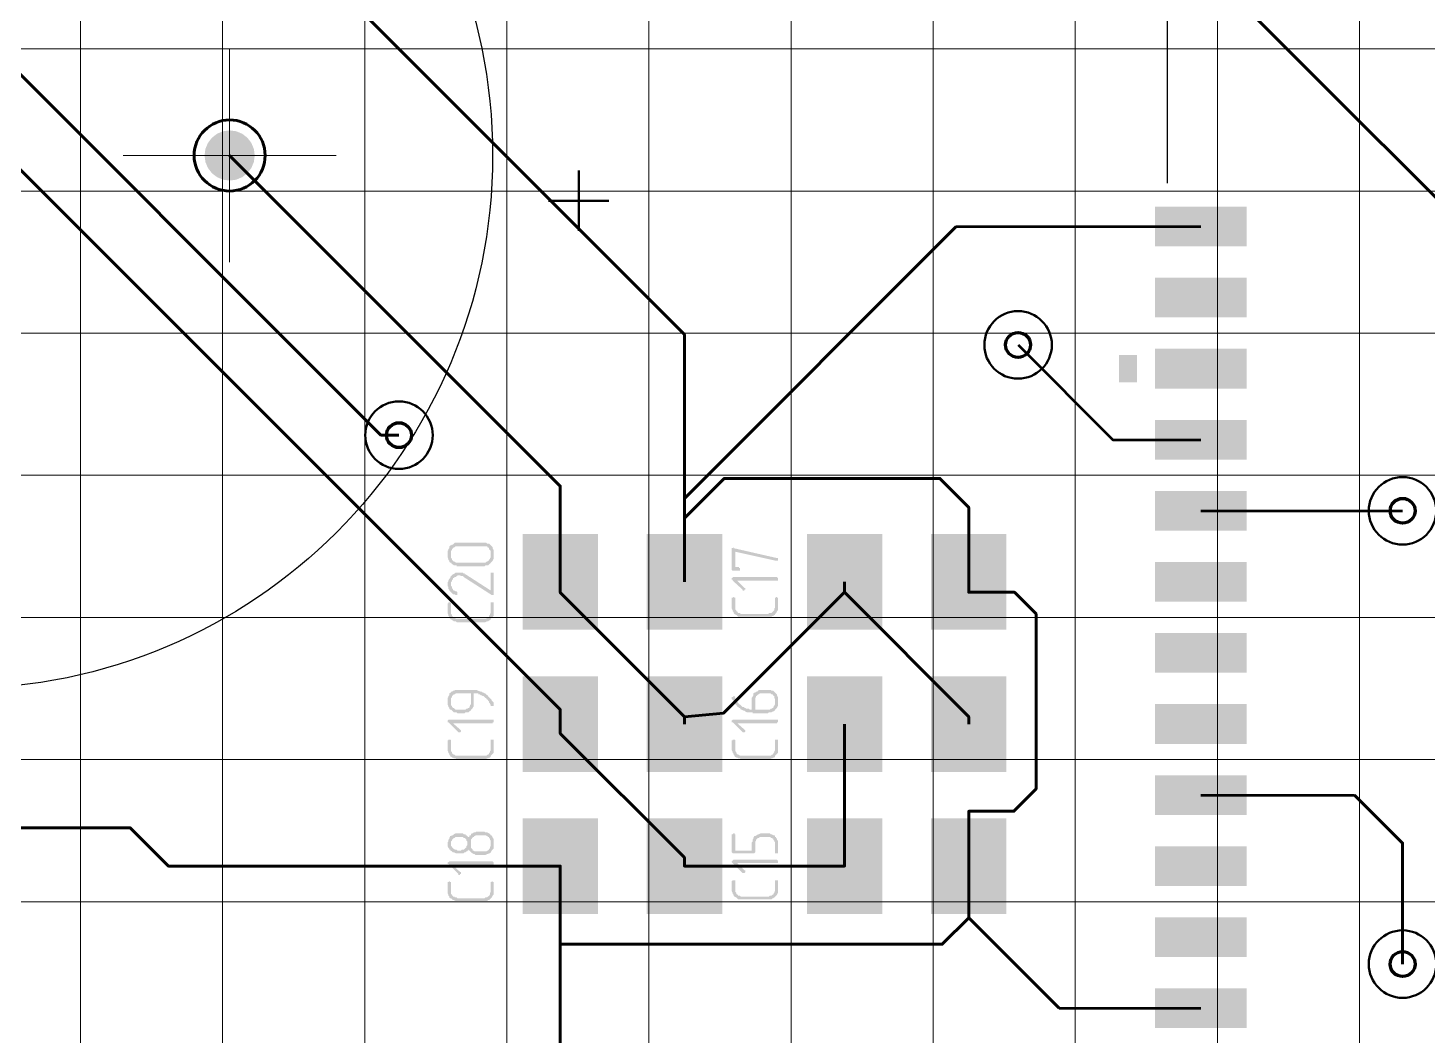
# Model space of a CAD drawing. Extents: x 260 to 1101, y 70 to 664.
# Drawn here: x 436.62 to 476.03, y 450.2 to 478.57 of the extents above; entities that cross this region are included whole.
import ezdxf

# ---------------------------------------------------------------- set-up
doc = ezdxf.new("R2010")
doc.units = 0
doc.header["$MEASUREMENT"] = 0
doc.layers.add('PDF _Геометрия', color=7, linetype='CONTINUOUS')
doc.layers.add('PDF _Сплошная заливка', color=7, linetype='CONTINUOUS')

msp = doc.modelspace()

# ---------------------------------------------------------------- hatches: boundary and pattern name
at = {"layer": 'PDF _Сплошная заливка', "true_color": 0xffffff, "transparency": 33554559}
for points in [[(441.589, 474.979), (441.613, 475.162), (441.684, 475.332), (441.796, 475.478), (441.942, 475.591), (442.113, 475.661), (442.295, 475.685), (442.295, 474.979)], [(442.295, 475.685), (442.478, 475.661), (442.648, 475.591), (442.795, 475.478), (442.907, 475.332), (442.977, 475.162), (443.002, 474.979), (442.295, 474.979)], [(443.002, 474.979), (442.977, 474.796), (442.907, 474.626), (442.795, 474.48), (442.648, 474.368), (442.478, 474.297), (442.295, 474.273), (442.295, 474.979)]]:
    msp.add_hatch(color=7, dxfattribs=at).paths.add_polyline_path(points)
at = {"layer": 'PDF _Сплошная заливка', "transparency": 33554559}
for points in [[(442.295, 474.979), (442.295, 474.273), (442.113, 474.297), (441.942, 474.368), (441.796, 474.48), (441.684, 474.626), (441.613, 474.796), (441.589, 474.979)], [(456.43, 463.903), (456.43, 463.928), (456.456, 463.928), (456.456, 463.928), (456.456, 463.928), (456.456, 463.928), (456.481, 463.954), (456.481, 463.928), (457.701, 463.649), (457.701, 463.649), (457.701, 463.649), (457.726, 463.649), (457.726, 463.649), (457.726, 463.623), (457.726, 463.623), (457.726, 463.598), (457.726, 463.598), (457.726, 463.573), (457.726, 463.573), (457.726, 463.573), (457.701, 463.573), (457.701, 463.573), (457.675, 463.573), (456.532, 463.827), (456.532, 463.395), (456.634, 463.395), (456.634, 463.395), (456.634, 463.395), (456.634, 463.37), (456.659, 463.37), (456.659, 463.37), (456.659, 463.37), (456.659, 463.344), (456.659, 463.344), (456.659, 463.344), (456.659, 463.319), (456.659, 463.319), (456.659, 463.293), (456.659, 463.293), (456.659, 463.293), (456.634, 463.293), (456.634, 463.293), (456.481, 463.293), (456.481, 463.293), (456.481, 463.293), (456.456, 463.293), (456.456, 463.293), (456.456, 463.293), (456.43, 463.319), (456.43, 463.319), (456.43, 463.344)], [(448.428, 462.938), (448.428, 462.938), (448.428, 462.963), (448.453, 462.989), (448.453, 463.014), (448.479, 463.065), (448.504, 463.09), (448.504, 463.115), (448.53, 463.141), (448.53, 463.141), (448.53, 463.141), (448.53, 463.141), (448.555, 463.166), (448.555, 463.166), (448.58, 463.192), (448.631, 463.217), (448.657, 463.242), (448.682, 463.242), (448.707, 463.242), (448.733, 463.242), (448.758, 463.242), (448.758, 463.242), (448.758, 463.242), (448.758, 463.242), (448.784, 463.242), (448.784, 463.242), (448.809, 463.242), (448.834, 463.242), (448.834, 463.242), (448.86, 463.242), (448.86, 463.242), (448.86, 463.217), (448.885, 463.217), (448.911, 463.217), (448.911, 463.192), (448.936, 463.192), (449.647, 462.734), (449.647, 463.192), (449.647, 463.217), (449.647, 463.217), (449.647, 463.217), (449.647, 463.242), (449.673, 463.242), (449.673, 463.242), (449.698, 463.242), (449.698, 463.242), (449.698, 463.242), (449.698, 463.242), (449.724, 463.242), (449.724, 463.217), (449.724, 463.217), (449.724, 463.217), (449.724, 463.192), (449.724, 462.633), (449.724, 462.633), (449.724, 462.608), (449.724, 462.608), (449.724, 462.608), (449.724, 462.608), (449.698, 462.608), (449.698, 462.608), (449.673, 462.608), (449.673, 462.608), (449.673, 462.608), (449.673, 462.608), (448.885, 463.115), (448.86, 463.141), (448.809, 463.141), (448.809, 463.141), (448.809, 463.141), (448.809, 463.141), (448.809, 463.141), (448.784, 463.166), (448.758, 463.166), (448.758, 463.166), (448.758, 463.166), (448.733, 463.166), (448.707, 463.166), (448.707, 463.141), (448.682, 463.141), (448.657, 463.115), (448.631, 463.115), (448.606, 463.09), (448.58, 463.09), (448.58, 463.065), (448.58, 463.065), (448.58, 463.065), (448.58, 463.039), (448.555, 463.039), (448.555, 463.014), (448.555, 462.989), (448.555, 462.989), (448.53, 462.989), (448.53, 462.963), (448.53, 462.963), (448.53, 462.938), (448.53, 462.912), (448.53, 462.887), (448.53, 462.887), (448.53, 462.861), (448.53, 462.861), (448.555, 462.836), (448.555, 462.811), (448.555, 462.785), (448.555, 462.785), (448.58, 462.785), (448.58, 462.76), (448.58, 462.76), (448.606, 462.734), (448.631, 462.734), (448.657, 462.709), (448.682, 462.709), (448.682, 462.709), (448.682, 462.709), (448.707, 462.684), (448.707, 462.684), (448.707, 462.684), (448.707, 462.684), (448.707, 462.658), (448.707, 462.658), (448.707, 462.658), (448.707, 462.658), (448.707, 462.633), (448.707, 462.633), (448.707, 462.633), (448.707, 462.608), (448.682, 462.608), (448.682, 462.608), (448.657, 462.608), (448.657, 462.608), (448.657, 462.608), (448.657, 462.608), (448.631, 462.633), (448.606, 462.633), (448.58, 462.633), (448.555, 462.658), (448.53, 462.684), (448.504, 462.709), (448.479, 462.734), (448.479, 462.734), (448.479, 462.76), (448.479, 462.76), (448.453, 462.785), (448.453, 462.811), (448.453, 462.836), (448.428, 462.861), (448.428, 462.912), (448.428, 462.912)], [(456.43, 463.065), (456.43, 463.09), (456.456, 463.09), (456.456, 463.09), (456.456, 463.09), (456.456, 463.115), (456.481, 463.115), (457.701, 463.115), (457.701, 463.115), (457.701, 463.115), (457.726, 463.09), (457.726, 463.09), (457.726, 463.09), (457.726, 463.09), (457.726, 463.065), (457.726, 463.065), (457.726, 463.065), (457.726, 463.039), (457.726, 463.039), (457.726, 463.014), (457.726, 463.014), (457.726, 463.014), (457.701, 463.014), (457.701, 463.014), (456.583, 463.014), (456.786, 462.811), (456.786, 462.811), (456.812, 462.811), (456.812, 462.785), (456.812, 462.785), (456.812, 462.785), (456.812, 462.76), (456.812, 462.76), (456.786, 462.76), (456.786, 462.734), (456.786, 462.734), (456.786, 462.734), (456.761, 462.734), (456.761, 462.734), (456.761, 462.734), (456.735, 462.734), (456.735, 462.76), (456.456, 463.014), (456.456, 463.039), (456.43, 463.039), (456.43, 463.039), (456.43, 463.065)], [(448.428, 462.379), (448.428, 462.379), (448.453, 462.379), (448.453, 462.404), (448.453, 462.404), (448.479, 462.404), (448.479, 462.404), (448.479, 462.404), (448.479, 462.404), (448.504, 462.404), (448.504, 462.404), (448.504, 462.404), (448.53, 462.379), (448.53, 462.379), (448.53, 462.353), (448.53, 462.125), (448.53, 462.1), (448.53, 462.074), (448.53, 462.074), (448.555, 462.049), (448.555, 462.023), (448.58, 461.998), (448.58, 461.998), (448.58, 461.998), (448.606, 461.972), (448.631, 461.972), (448.631, 461.972), (448.657, 461.947), (448.682, 461.947), (448.707, 461.947), (449.444, 461.947), (449.47, 461.947), (449.47, 461.947), (449.495, 461.947), (449.495, 461.947), (449.52, 461.947), (449.546, 461.972), (449.571, 461.972), (449.597, 461.998), (449.597, 461.998), (449.597, 461.998), (449.597, 462.023), (449.622, 462.049), (449.622, 462.049), (449.622, 462.074), (449.647, 462.1), (449.647, 462.125), (449.647, 462.353), (449.647, 462.379), (449.647, 462.379), (449.647, 462.379), (449.647, 462.404), (449.673, 462.404), (449.673, 462.404), (449.698, 462.404), (449.698, 462.404), (449.698, 462.404), (449.698, 462.404), (449.724, 462.404), (449.724, 462.404), (449.724, 462.379), (449.724, 462.379), (449.724, 462.353), (449.724, 462.125), (449.724, 462.1), (449.724, 462.1), (449.724, 462.074), (449.724, 462.023), (449.698, 461.998), (449.673, 461.972), (449.647, 461.947), (449.647, 461.947), (449.647, 461.922), (449.647, 461.922), (449.622, 461.896), (449.597, 461.896), (449.571, 461.871), (449.546, 461.871), (449.495, 461.845), (449.47, 461.845), (449.47, 461.845), (448.707, 461.845), (448.707, 461.845), (448.707, 461.845), (448.707, 461.845), (448.682, 461.845), (448.682, 461.845), (448.657, 461.871), (448.606, 461.871), (448.58, 461.896), (448.555, 461.896), (448.53, 461.922), (448.504, 461.922), (448.504, 461.947), (448.504, 461.947), (448.479, 461.972), (448.479, 461.998), (448.453, 462.023), (448.453, 462.049), (448.428, 462.1), (448.428, 462.1), (448.428, 462.353)], [(456.43, 462.506), (456.43, 462.531), (456.456, 462.531), (456.456, 462.531), (456.456, 462.531), (456.481, 462.557), (456.481, 462.557), (456.481, 462.557), (456.481, 462.557), (456.507, 462.531), (456.507, 462.531), (456.507, 462.531), (456.532, 462.531), (456.532, 462.506), (456.532, 462.506), (456.532, 462.252), (456.532, 462.252), (456.532, 462.227), (456.532, 462.201), (456.557, 462.176), (456.557, 462.15), (456.583, 462.15), (456.583, 462.125), (456.583, 462.125), (456.608, 462.125), (456.608, 462.1), (456.634, 462.1), (456.659, 462.1), (456.684, 462.074), (456.71, 462.074), (457.447, 462.074), (457.472, 462.074), (457.472, 462.074), (457.472, 462.1), (457.497, 462.1), (457.523, 462.1), (457.548, 462.1), (457.574, 462.125), (457.599, 462.15), (457.599, 462.15), (457.599, 462.15), (457.599, 462.15), (457.624, 462.176), (457.624, 462.201), (457.624, 462.227), (457.65, 462.252), (457.65, 462.277), (457.65, 462.506), (457.65, 462.506), (457.65, 462.531), (457.65, 462.531), (457.65, 462.531), (457.675, 462.531), (457.675, 462.557), (457.701, 462.557), (457.701, 462.557), (457.701, 462.557), (457.701, 462.531), (457.726, 462.531), (457.726, 462.531), (457.726, 462.531), (457.726, 462.506), (457.726, 462.506), (457.726, 462.252), (457.726, 462.252), (457.726, 462.227), (457.726, 462.201), (457.726, 462.176), (457.701, 462.15), (457.675, 462.1), (457.65, 462.074), (457.65, 462.074), (457.65, 462.074), (457.65, 462.049), (457.624, 462.049), (457.599, 462.023), (457.574, 462.023), (457.548, 461.998), (457.497, 461.998), (457.472, 461.998), (457.447, 461.998), (456.71, 461.998), (456.71, 461.998), (456.71, 461.998), (456.71, 461.998), (456.684, 461.998), (456.684, 461.998), (456.659, 461.998), (456.608, 461.998), (456.583, 462.023), (456.557, 462.049), (456.507, 462.074), (456.507, 462.074), (456.507, 462.074), (456.507, 462.074), (456.481, 462.1), (456.481, 462.125), (456.456, 462.15), (456.456, 462.176), (456.43, 462.227), (456.43, 462.252)], [(448.428, 459.077), (448.428, 459.077), (448.453, 459.102), (448.453, 459.102), (448.453, 459.102), (448.479, 459.102), (448.479, 459.102), (449.698, 459.102), (449.698, 459.102), (449.698, 459.102), (449.724, 459.102), (449.724, 459.102), (449.724, 459.102), (449.724, 459.077), (449.724, 459.077), (449.724, 459.051), (449.724, 459.051), (449.724, 459.051), (449.724, 459.051), (449.724, 459.026), (449.724, 459.026), (449.724, 459.026), (449.698, 459.026), (449.698, 459.001), (448.58, 459.001), (448.784, 458.823), (448.784, 458.823), (448.809, 458.798), (448.809, 458.798), (448.809, 458.772), (448.809, 458.772), (448.809, 458.772), (448.809, 458.772), (448.784, 458.747), (448.784, 458.747), (448.784, 458.747), (448.784, 458.747), (448.758, 458.747), (448.758, 458.747), (448.758, 458.747), (448.733, 458.747), (448.733, 458.747), (448.453, 459.026), (448.453, 459.026), (448.428, 459.026), (448.428, 459.051), (448.428, 459.051), (448.428, 459.051)], [(456.43, 459.077), (456.43, 459.077), (456.456, 459.102), (456.456, 459.102), (456.456, 459.102), (456.456, 459.102), (456.481, 459.102), (457.701, 459.102), (457.701, 459.102), (457.701, 459.102), (457.726, 459.102), (457.726, 459.102), (457.726, 459.102), (457.726, 459.077), (457.726, 459.077), (457.726, 459.051), (457.726, 459.051), (457.726, 459.051), (457.726, 459.051), (457.726, 459.026), (457.726, 459.026), (457.726, 459.026), (457.701, 459.026), (457.701, 459.001), (456.583, 459.001), (456.786, 458.823), (456.786, 458.823), (456.812, 458.798), (456.812, 458.798), (456.812, 458.772), (456.812, 458.772), (456.812, 458.772), (456.812, 458.772), (456.786, 458.747), (456.786, 458.747), (456.786, 458.747), (456.786, 458.747), (456.761, 458.747), (456.761, 458.747), (456.761, 458.747), (456.735, 458.747), (456.735, 458.747), (456.456, 459.026), (456.456, 459.026), (456.43, 459.026), (456.43, 459.051), (456.43, 459.051), (456.43, 459.051)], [(448.428, 458.518), (448.428, 458.518), (448.453, 458.518), (448.453, 458.543), (448.453, 458.543), (448.479, 458.543), (448.479, 458.543), (448.479, 458.543), (448.479, 458.543), (448.504, 458.543), (448.504, 458.543), (448.504, 458.543), (448.53, 458.518), (448.53, 458.518), (448.53, 458.493), (448.53, 458.264), (448.53, 458.239), (448.53, 458.213), (448.53, 458.213), (448.555, 458.188), (448.555, 458.162), (448.58, 458.137), (448.58, 458.137), (448.58, 458.137), (448.606, 458.112), (448.631, 458.112), (448.631, 458.112), (448.657, 458.086), (448.682, 458.086), (448.707, 458.086), (449.444, 458.086), (449.47, 458.086), (449.47, 458.086), (449.495, 458.086), (449.495, 458.086), (449.52, 458.086), (449.546, 458.112), (449.571, 458.112), (449.597, 458.137), (449.597, 458.137), (449.597, 458.137), (449.597, 458.162), (449.622, 458.188), (449.622, 458.188), (449.622, 458.213), (449.647, 458.239), (449.647, 458.264), (449.647, 458.493), (449.647, 458.518), (449.647, 458.518), (449.647, 458.518), (449.647, 458.543), (449.673, 458.543), (449.673, 458.543), (449.698, 458.543), (449.698, 458.543), (449.698, 458.543), (449.698, 458.543), (449.724, 458.543), (449.724, 458.543), (449.724, 458.518), (449.724, 458.518), (449.724, 458.493), (449.724, 458.264), (449.724, 458.264), (449.724, 458.239), (449.724, 458.213), (449.724, 458.162), (449.698, 458.137), (449.673, 458.112), (449.647, 458.086), (449.647, 458.086), (449.647, 458.061), (449.647, 458.061), (449.622, 458.035), (449.597, 458.035), (449.571, 458.01), (449.546, 458.01), (449.495, 457.985), (449.47, 457.985), (449.47, 457.985), (448.707, 457.985), (448.707, 457.985), (448.707, 457.985), (448.707, 457.985), (448.682, 457.985), (448.682, 457.985), (448.657, 458.01), (448.606, 458.01), (448.58, 458.035), (448.555, 458.035), (448.53, 458.061), (448.504, 458.061), (448.504, 458.086), (448.504, 458.086), (448.479, 458.112), (448.479, 458.137), (448.453, 458.162), (448.453, 458.188), (448.428, 458.239), (448.428, 458.239), (448.428, 458.493)], [(456.43, 458.518), (456.43, 458.518), (456.456, 458.518), (456.456, 458.543), (456.456, 458.543), (456.481, 458.543), (456.481, 458.543), (456.481, 458.543), (456.481, 458.543), (456.507, 458.543), (456.507, 458.543), (456.507, 458.543), (456.532, 458.518), (456.532, 458.518), (456.532, 458.493), (456.532, 458.264), (456.532, 458.239), (456.532, 458.213), (456.532, 458.213), (456.557, 458.188), (456.557, 458.162), (456.583, 458.137), (456.583, 458.137), (456.583, 458.137), (456.608, 458.112), (456.608, 458.112), (456.634, 458.112), (456.659, 458.086), (456.684, 458.086), (456.71, 458.086), (457.447, 458.086), (457.472, 458.086), (457.472, 458.086), (457.472, 458.086), (457.497, 458.086), (457.523, 458.086), (457.548, 458.112), (457.574, 458.112), (457.599, 458.137), (457.599, 458.137), (457.599, 458.137), (457.599, 458.162), (457.624, 458.188), (457.624, 458.188), (457.624, 458.213), (457.65, 458.239), (457.65, 458.264), (457.65, 458.493), (457.65, 458.518), (457.65, 458.518), (457.65, 458.518), (457.65, 458.543), (457.675, 458.543), (457.675, 458.543), (457.701, 458.543), (457.701, 458.543), (457.701, 458.543), (457.701, 458.543), (457.726, 458.543), (457.726, 458.543), (457.726, 458.518), (457.726, 458.518), (457.726, 458.493), (457.726, 458.264), (457.726, 458.264), (457.726, 458.239), (457.726, 458.213), (457.726, 458.162), (457.701, 458.137), (457.675, 458.112), (457.65, 458.086), (457.65, 458.086), (457.65, 458.061), (457.65, 458.061), (457.624, 458.035), (457.599, 458.035), (457.574, 458.01), (457.548, 458.01), (457.497, 457.985), (457.472, 457.985), (457.447, 457.985), (456.71, 457.985), (456.71, 457.985), (456.71, 457.985), (456.71, 457.985), (456.684, 457.985), (456.684, 457.985), (456.659, 458.01), (456.608, 458.01), (456.583, 458.035), (456.557, 458.035), (456.507, 458.061), (456.507, 458.061), (456.507, 458.086), (456.507, 458.086), (456.481, 458.112), (456.481, 458.137), (456.456, 458.162), (456.456, 458.188), (456.43, 458.239), (456.43, 458.239), (456.43, 458.493)], [(456.43, 455.851), (456.43, 455.877), (456.456, 455.877), (456.456, 455.877), (456.456, 455.877), (456.481, 455.902), (456.481, 455.902), (456.481, 455.902), (456.481, 455.902), (456.507, 455.902), (456.507, 455.877), (456.507, 455.877), (456.532, 455.877), (456.532, 455.851), (456.532, 455.851), (456.532, 455.419), (456.989, 455.419), (456.989, 455.622), (456.989, 455.648), (456.989, 455.648), (457.015, 455.673), (457.015, 455.724), (457.04, 455.75), (457.04, 455.775), (457.065, 455.826), (457.091, 455.826), (457.091, 455.826), (457.116, 455.851), (457.142, 455.851), (457.167, 455.877), (457.193, 455.877), (457.243, 455.902), (457.269, 455.902), (457.447, 455.902), (457.472, 455.902), (457.472, 455.902), (457.472, 455.902), (457.472, 455.902), (457.497, 455.902), (457.523, 455.877), (457.548, 455.877), (457.599, 455.851), (457.624, 455.851), (457.65, 455.826), (457.65, 455.8), (457.675, 455.8), (457.675, 455.775), (457.701, 455.75), (457.701, 455.724), (457.726, 455.699), (457.726, 455.648), (457.726, 455.622), (457.726, 455.369), (457.726, 455.369), (457.726, 455.369), (457.726, 455.343), (457.726, 455.343), (457.726, 455.343), (457.701, 455.343), (457.701, 455.343), (457.675, 455.343), (457.675, 455.343), (457.675, 455.343), (457.65, 455.343), (457.65, 455.343), (457.65, 455.369), (457.65, 455.369), (457.65, 455.394), (457.65, 455.622), (457.65, 455.648), (457.624, 455.673), (457.624, 455.673), (457.624, 455.699), (457.599, 455.724), (457.599, 455.75), (457.599, 455.75), (457.574, 455.75), (457.574, 455.775), (457.548, 455.775), (457.523, 455.775), (457.523, 455.8), (457.497, 455.8), (457.447, 455.8), (457.269, 455.8), (457.269, 455.8), (457.269, 455.8), (457.243, 455.8), (457.218, 455.8), (457.218, 455.8), (457.193, 455.775), (457.167, 455.775), (457.142, 455.75), (457.142, 455.75), (457.142, 455.75), (457.116, 455.724), (457.116, 455.699), (457.116, 455.699), (457.091, 455.673), (457.091, 455.648), (457.091, 455.622), (457.091, 455.369), (457.091, 455.369), (457.091, 455.369), (457.065, 455.343), (457.065, 455.343), (457.065, 455.343), (457.04, 455.343), (456.481, 455.343), (456.481, 455.343), (456.481, 455.343), (456.456, 455.343), (456.456, 455.343), (456.456, 455.343), (456.43, 455.369), (456.43, 455.369), (456.43, 455.394)], [(456.43, 455.114), (456.43, 455.114), (456.456, 455.14), (456.456, 455.14), (456.456, 455.14), (456.456, 455.14), (456.481, 455.165), (457.701, 455.165), (457.701, 455.165), (457.701, 455.14), (457.726, 455.14), (457.726, 455.14), (457.726, 455.14), (457.726, 455.14), (457.726, 455.114), (457.726, 455.114), (457.726, 455.114), (457.726, 455.089), (457.726, 455.089), (457.726, 455.064), (457.726, 455.064), (457.726, 455.064), (457.701, 455.064), (457.701, 455.064), (456.583, 455.064), (456.786, 454.861), (456.786, 454.861), (456.812, 454.861), (456.812, 454.835), (456.812, 454.835), (456.812, 454.835), (456.812, 454.81), (456.812, 454.81), (456.786, 454.784), (456.786, 454.784), (456.786, 454.784), (456.786, 454.784), (456.761, 454.784), (456.761, 454.784), (456.761, 454.784), (456.735, 454.784), (456.735, 454.784), (456.456, 455.064), (456.456, 455.064), (456.43, 455.089), (456.43, 455.089), (456.43, 455.114)], [(448.428, 455.064), (448.428, 455.089), (448.453, 455.089), (448.453, 455.089), (448.453, 455.089), (448.479, 455.114), (448.479, 455.114), (449.698, 455.114), (449.698, 455.114), (449.698, 455.114), (449.724, 455.089), (449.724, 455.089), (449.724, 455.089), (449.724, 455.089), (449.724, 455.064), (449.724, 455.064), (449.724, 455.064), (449.724, 455.064), (449.724, 455.038), (449.724, 455.038), (449.724, 455.013), (449.724, 455.013), (449.698, 455.013), (449.698, 455.013), (448.58, 455.013), (448.784, 454.81), (448.784, 454.81), (448.809, 454.81), (448.809, 454.784), (448.809, 454.784), (448.809, 454.784), (448.809, 454.759), (448.809, 454.759), (448.784, 454.759), (448.784, 454.759), (448.784, 454.733), (448.784, 454.733), (448.758, 454.733), (448.758, 454.733), (448.758, 454.733), (448.733, 454.733), (448.733, 454.759), (448.453, 455.038), (448.453, 455.038), (448.428, 455.038), (448.428, 455.038), (448.428, 455.064)], [(448.428, 454.505), (448.428, 454.53), (448.453, 454.53), (448.453, 454.53), (448.453, 454.53), (448.479, 454.556), (448.479, 454.556), (448.479, 454.556), (448.479, 454.556), (448.504, 454.53), (448.504, 454.53), (448.504, 454.53), (448.53, 454.53), (448.53, 454.505), (448.53, 454.505), (448.53, 454.251), (448.53, 454.251), (448.53, 454.225), (448.53, 454.2), (448.555, 454.175), (448.555, 454.149), (448.58, 454.149), (448.58, 454.124), (448.58, 454.124), (448.606, 454.124), (448.631, 454.124), (448.631, 454.099), (448.657, 454.099), (448.682, 454.099), (448.707, 454.073), (449.444, 454.073), (449.47, 454.073), (449.47, 454.073), (449.495, 454.099), (449.495, 454.099), (449.52, 454.099), (449.546, 454.099), (449.571, 454.124), (449.597, 454.149), (449.597, 454.149), (449.597, 454.149), (449.597, 454.149), (449.622, 454.175), (449.622, 454.2), (449.622, 454.225), (449.647, 454.251), (449.647, 454.276), (449.647, 454.505), (449.647, 454.505), (449.647, 454.53), (449.647, 454.53), (449.647, 454.53), (449.673, 454.53), (449.673, 454.556), (449.698, 454.556), (449.698, 454.556), (449.698, 454.556), (449.698, 454.53), (449.724, 454.53), (449.724, 454.53), (449.724, 454.53), (449.724, 454.505), (449.724, 454.505), (449.724, 454.251), (449.724, 454.251), (449.724, 454.225), (449.724, 454.2), (449.724, 454.175), (449.698, 454.149), (449.673, 454.099), (449.647, 454.073), (449.647, 454.073), (449.647, 454.073), (449.647, 454.073), (449.622, 454.048), (449.597, 454.022), (449.571, 454.022), (449.546, 453.997), (449.495, 453.997), (449.47, 453.997), (449.47, 453.997), (448.707, 453.997), (448.707, 453.997), (448.707, 453.997), (448.707, 453.997), (448.682, 453.997), (448.682, 453.997), (448.657, 453.997), (448.606, 454.022), (448.58, 454.022), (448.555, 454.048), (448.53, 454.073), (448.504, 454.073), (448.504, 454.073), (448.504, 454.073), (448.479, 454.099), (448.479, 454.124), (448.453, 454.149), (448.453, 454.175), (448.428, 454.225), (448.428, 454.251)], [(456.43, 454.556), (456.43, 454.556), (456.456, 454.581), (456.456, 454.581), (456.456, 454.581), (456.481, 454.581), (456.481, 454.581), (456.481, 454.581), (456.481, 454.581), (456.507, 454.581), (456.507, 454.581), (456.507, 454.581), (456.532, 454.581), (456.532, 454.556), (456.532, 454.556), (456.532, 454.302), (456.532, 454.276), (456.532, 454.276), (456.532, 454.251), (456.557, 454.225), (456.557, 454.2), (456.583, 454.175), (456.583, 454.175), (456.583, 454.175), (456.608, 454.175), (456.608, 454.149), (456.634, 454.149), (456.659, 454.149), (456.684, 454.124), (456.71, 454.124), (457.447, 454.124), (457.472, 454.124), (457.472, 454.124), (457.472, 454.124), (457.497, 454.149), (457.523, 454.149), (457.548, 454.149), (457.574, 454.175), (457.599, 454.175), (457.599, 454.175), (457.599, 454.2), (457.599, 454.2), (457.624, 454.225), (457.624, 454.251), (457.624, 454.251), (457.65, 454.276), (457.65, 454.327), (457.65, 454.556), (457.65, 454.556), (457.65, 454.556), (457.65, 454.581), (457.65, 454.581), (457.675, 454.581), (457.675, 454.581), (457.701, 454.581), (457.701, 454.581), (457.701, 454.581), (457.701, 454.581), (457.726, 454.581), (457.726, 454.581), (457.726, 454.581), (457.726, 454.556), (457.726, 454.556), (457.726, 454.302), (457.726, 454.302), (457.726, 454.276), (457.726, 454.251), (457.726, 454.225), (457.701, 454.175), (457.675, 454.149), (457.65, 454.124), (457.65, 454.124), (457.65, 454.124), (457.65, 454.099), (457.624, 454.099), (457.599, 454.073), (457.574, 454.073), (457.548, 454.048), (457.497, 454.048), (457.472, 454.048), (457.447, 454.048), (456.71, 454.048), (456.71, 454.048), (456.71, 454.048), (456.71, 454.048), (456.684, 454.048), (456.684, 454.048), (456.659, 454.048), (456.608, 454.048), (456.583, 454.073), (456.557, 454.099), (456.507, 454.124), (456.507, 454.124), (456.507, 454.124), (456.507, 454.124), (456.481, 454.149), (456.481, 454.175), (456.456, 454.2), (456.456, 454.225), (456.43, 454.276), (456.43, 454.302)]]:
    msp.add_hatch(color=256, dxfattribs=at).paths.add_polyline_path(points)
h = msp.add_hatch(color=256, dxfattribs=at)
h.paths.add_polyline_path([(448.53, 463.801), (448.53, 463.7), (448.53, 463.674), (448.53, 463.674), (448.53, 463.649), (448.555, 463.623), (448.555, 463.598), (448.58, 463.573), (448.58, 463.573), (448.58, 463.573), (448.606, 463.547), (448.631, 463.547), (448.631, 463.547), (448.657, 463.522), (448.682, 463.522), (448.707, 463.522), (449.444, 463.522), (449.47, 463.522), (449.47, 463.522), (449.495, 463.522), (449.495, 463.522), (449.52, 463.547), (449.546, 463.547), (449.571, 463.573), (449.597, 463.573), (449.597, 463.573), (449.597, 463.598), (449.597, 463.598), (449.622, 463.623), (449.622, 463.623), (449.622, 463.649), (449.647, 463.674), (449.647, 463.7), (449.647, 463.827), (449.647, 463.827), (449.647, 463.852), (449.622, 463.878), (449.622, 463.878), (449.597, 463.903), (449.597, 463.928), (449.597, 463.928), (449.571, 463.954), (449.571, 463.954), (449.546, 463.954), (449.546, 463.979), (449.52, 463.979), (449.495, 463.979), (449.444, 463.979), (448.707, 463.979), (448.707, 463.979), (448.707, 463.979), (448.682, 463.979), (448.682, 463.979), (448.657, 463.979), (448.631, 463.954), (448.606, 463.954), (448.58, 463.928), (448.58, 463.928), (448.58, 463.928), (448.555, 463.903), (448.555, 463.903), (448.555, 463.878), (448.53, 463.852), (448.53, 463.827)], flags=0)
h.paths.add_polyline_path([(448.428, 463.827), (448.428, 463.852), (448.453, 463.878), (448.453, 463.903), (448.479, 463.928), (448.479, 463.979), (448.504, 464.004), (448.504, 464.004), (448.53, 464.004), (448.53, 464.004), (448.555, 464.03), (448.58, 464.03), (448.606, 464.055), (448.631, 464.081), (448.682, 464.081), (448.682, 464.081), (448.707, 464.081), (449.47, 464.081), (449.47, 464.081), (449.47, 464.081), (449.47, 464.081), (449.47, 464.081), (449.495, 464.081), (449.52, 464.081), (449.546, 464.055), (449.597, 464.055), (449.622, 464.03), (449.647, 464.004), (449.647, 464.004), (449.673, 463.979), (449.673, 463.979), (449.698, 463.954), (449.698, 463.928), (449.724, 463.878), (449.724, 463.852), (449.724, 463.801), (449.724, 463.7), (449.724, 463.7), (449.724, 463.674), (449.724, 463.649), (449.724, 463.623), (449.698, 463.573), (449.673, 463.547), (449.647, 463.522), (449.647, 463.522), (449.647, 463.522), (449.647, 463.497), (449.622, 463.497), (449.597, 463.471), (449.571, 463.446), (449.546, 463.446), (449.495, 463.446), (449.47, 463.42), (449.47, 463.42), (448.707, 463.42), (448.707, 463.42), (448.707, 463.42), (448.707, 463.42), (448.682, 463.42), (448.682, 463.446), (448.657, 463.446), (448.606, 463.446), (448.58, 463.471), (448.555, 463.471), (448.53, 463.522), (448.504, 463.522), (448.504, 463.522), (448.504, 463.522), (448.479, 463.547), (448.479, 463.573), (448.453, 463.598), (448.453, 463.623), (448.428, 463.674), (448.428, 463.674), (448.428, 463.801)], flags=0)
h = msp.add_hatch(color=256, dxfattribs=at)
h.paths.add_polyline_path([(448.53, 459.661), (448.53, 459.56), (448.53, 459.534), (448.53, 459.534), (448.53, 459.509), (448.555, 459.483), (448.555, 459.458), (448.58, 459.432), (448.58, 459.432), (448.58, 459.432), (448.606, 459.432), (448.631, 459.407), (448.631, 459.407), (448.657, 459.382), (448.682, 459.382), (448.707, 459.382), (448.885, 459.382), (448.911, 459.382), (448.911, 459.382), (448.936, 459.382), (448.936, 459.382), (448.961, 459.407), (448.987, 459.407), (449.012, 459.432), (449.038, 459.432), (449.038, 459.432), (449.038, 459.458), (449.038, 459.458), (449.063, 459.483), (449.063, 459.509), (449.063, 459.509), (449.088, 459.534), (449.088, 459.56), (449.088, 459.839), (448.707, 459.839), (448.707, 459.839), (448.707, 459.839), (448.682, 459.839), (448.657, 459.839), (448.657, 459.839), (448.631, 459.813), (448.606, 459.813), (448.58, 459.788), (448.58, 459.788), (448.58, 459.788), (448.555, 459.763), (448.555, 459.763), (448.555, 459.737), (448.53, 459.712), (448.53, 459.687)], flags=0)
h.paths.add_polyline_path([(448.428, 459.687), (448.428, 459.712), (448.453, 459.737), (448.453, 459.763), (448.479, 459.788), (448.479, 459.839), (448.504, 459.864), (448.53, 459.864), (448.53, 459.864), (448.53, 459.864), (448.53, 459.89), (448.555, 459.89), (448.58, 459.915), (448.606, 459.915), (448.657, 459.941), (448.682, 459.941), (448.707, 459.941), (449.114, 459.941), (449.139, 459.941), (449.139, 459.941), (449.139, 459.941), (449.165, 459.941), (449.165, 459.941), (449.19, 459.941), (449.215, 459.941), (449.241, 459.941), (449.292, 459.915), (449.368, 459.89), (449.393, 459.89), (449.419, 459.864), (449.444, 459.864), (449.47, 459.839), (449.495, 459.839), (449.495, 459.839), (449.495, 459.839), (449.52, 459.813), (449.52, 459.813), (449.546, 459.788), (449.571, 459.788), (449.571, 459.763), (449.597, 459.737), (449.622, 459.712), (449.647, 459.687), (449.673, 459.661), (449.673, 459.636), (449.698, 459.61), (449.724, 459.585), (449.724, 459.534), (449.724, 459.509), (449.724, 459.509), (449.724, 459.509), (449.724, 459.509), (449.724, 459.483), (449.724, 459.483), (449.724, 459.483), (449.698, 459.483), (449.698, 459.483), (449.698, 459.483), (449.673, 459.483), (449.673, 459.483), (449.673, 459.483), (449.673, 459.483), (449.647, 459.483), (449.647, 459.483), (449.647, 459.509), (449.647, 459.509), (449.647, 459.509), (449.647, 459.509), (449.647, 459.534), (449.622, 459.534), (449.622, 459.56), (449.597, 459.585), (449.597, 459.61), (449.571, 459.636), (449.571, 459.661), (449.546, 459.661), (449.546, 459.661), (449.546, 459.661), (449.52, 459.687), (449.52, 459.712), (449.495, 459.712), (449.47, 459.737), (449.444, 459.763), (449.419, 459.763), (449.419, 459.763), (449.419, 459.763), (449.393, 459.788), (449.368, 459.788), (449.342, 459.813), (449.342, 459.813), (449.317, 459.813), (449.292, 459.813), (449.292, 459.839), (449.292, 459.839), (449.266, 459.839), (449.241, 459.839), (449.215, 459.839), (449.19, 459.839), (449.165, 459.839), (449.165, 459.56), (449.165, 459.56), (449.165, 459.534), (449.165, 459.509), (449.165, 459.483), (449.139, 459.432), (449.114, 459.407), (449.088, 459.382), (449.088, 459.356), (449.088, 459.356), (449.063, 459.356), (449.038, 459.331), (449.012, 459.305), (448.987, 459.305), (448.936, 459.305), (448.911, 459.28), (448.707, 459.28), (448.707, 459.28), (448.707, 459.28), (448.707, 459.28), (448.682, 459.305), (448.682, 459.305), (448.657, 459.305), (448.606, 459.305), (448.58, 459.331), (448.555, 459.356), (448.53, 459.382), (448.504, 459.382), (448.504, 459.382), (448.504, 459.382), (448.479, 459.407), (448.479, 459.432), (448.453, 459.458), (448.453, 459.483), (448.428, 459.534), (448.428, 459.56)], flags=0)
h = msp.add_hatch(color=256, dxfattribs=at)
h.paths.add_polyline_path([(457.091, 459.661), (457.091, 459.382), (457.447, 459.382), (457.472, 459.382), (457.472, 459.382), (457.472, 459.382), (457.497, 459.382), (457.523, 459.407), (457.548, 459.407), (457.574, 459.432), (457.599, 459.432), (457.599, 459.432), (457.599, 459.458), (457.599, 459.458), (457.624, 459.483), (457.624, 459.509), (457.624, 459.509), (457.65, 459.534), (457.65, 459.56), (457.65, 459.687), (457.65, 459.687), (457.624, 459.712), (457.624, 459.737), (457.624, 459.763), (457.599, 459.763), (457.599, 459.788), (457.599, 459.788), (457.574, 459.813), (457.574, 459.813), (457.548, 459.813), (457.523, 459.839), (457.497, 459.839), (457.472, 459.839), (457.447, 459.839), (457.269, 459.839), (457.269, 459.839), (457.269, 459.839), (457.243, 459.839), (457.218, 459.839), (457.218, 459.839), (457.193, 459.813), (457.167, 459.813), (457.142, 459.788), (457.142, 459.788), (457.142, 459.788), (457.116, 459.763), (457.116, 459.763), (457.116, 459.737), (457.091, 459.712), (457.091, 459.687)], flags=0)
h.paths.add_polyline_path([(456.43, 459.712), (456.43, 459.737), (456.456, 459.737), (456.456, 459.737), (456.456, 459.737), (456.481, 459.763), (456.481, 459.763), (456.481, 459.763), (456.481, 459.763), (456.507, 459.763), (456.507, 459.737), (456.507, 459.737), (456.507, 459.737), (456.507, 459.737), (456.532, 459.712), (456.532, 459.712), (456.532, 459.687), (456.557, 459.636), (456.557, 459.636), (456.557, 459.636), (456.583, 459.636), (456.583, 459.636), (456.583, 459.61), (456.608, 459.585), (456.608, 459.585), (456.608, 459.56), (456.634, 459.56), (456.634, 459.534), (456.659, 459.534), (456.684, 459.509), (456.71, 459.483), (456.735, 459.458), (456.735, 459.458), (456.761, 459.458), (456.761, 459.458), (456.786, 459.458), (456.786, 459.432), (456.812, 459.432), (456.837, 459.407), (456.862, 459.407), (456.862, 459.407), (456.888, 459.407), (456.888, 459.407), (456.913, 459.407), (456.939, 459.382), (456.939, 459.382), (456.964, 459.382), (456.989, 459.382), (456.989, 459.661), (456.989, 459.687), (456.989, 459.712), (457.015, 459.737), (457.015, 459.763), (457.04, 459.788), (457.04, 459.839), (457.065, 459.864), (457.091, 459.864), (457.091, 459.864), (457.116, 459.89), (457.142, 459.89), (457.167, 459.915), (457.193, 459.941), (457.218, 459.941), (457.269, 459.941), (457.447, 459.941), (457.472, 459.941), (457.472, 459.941), (457.472, 459.941), (457.472, 459.941), (457.497, 459.941), (457.523, 459.941), (457.548, 459.915), (457.599, 459.915), (457.624, 459.89), (457.65, 459.864), (457.65, 459.864), (457.675, 459.839), (457.675, 459.839), (457.701, 459.813), (457.701, 459.788), (457.726, 459.737), (457.726, 459.712), (457.726, 459.661), (457.726, 459.56), (457.726, 459.56), (457.726, 459.534), (457.726, 459.509), (457.726, 459.483), (457.701, 459.432), (457.675, 459.407), (457.65, 459.382), (457.65, 459.382), (457.65, 459.382), (457.65, 459.356), (457.624, 459.356), (457.599, 459.331), (457.574, 459.331), (457.548, 459.305), (457.497, 459.305), (457.472, 459.305), (457.447, 459.28), (457.04, 459.28), (457.04, 459.28), (457.04, 459.28), (457.015, 459.28), (457.015, 459.305), (456.989, 459.305), (456.964, 459.305), (456.964, 459.305), (456.939, 459.305), (456.862, 459.305), (456.812, 459.331), (456.786, 459.356), (456.761, 459.356), (456.71, 459.382), (456.684, 459.382), (456.684, 459.382), (456.684, 459.407), (456.684, 459.407), (456.659, 459.407), (456.659, 459.432), (456.634, 459.432), (456.608, 459.458), (456.583, 459.458), (456.583, 459.483), (456.557, 459.509), (456.532, 459.534), (456.507, 459.56), (456.481, 459.585), (456.481, 459.636), (456.456, 459.661), (456.43, 459.687), (456.43, 459.712)], flags=0)
h = msp.add_hatch(color=256, dxfattribs=at)
h.paths.add_polyline_path([(448.53, 455.622), (448.53, 455.597), (448.53, 455.597), (448.53, 455.572), (448.53, 455.546), (448.555, 455.521), (448.555, 455.495), (448.58, 455.495), (448.58, 455.495), (448.58, 455.47), (448.606, 455.47), (448.606, 455.47), (448.631, 455.445), (448.657, 455.445), (448.682, 455.445), (448.707, 455.419), (448.809, 455.419), (448.809, 455.419), (448.809, 455.419), (448.834, 455.445), (448.86, 455.445), (448.86, 455.445), (448.885, 455.445), (448.911, 455.47), (448.936, 455.495), (448.936, 455.495), (448.936, 455.495), (448.961, 455.495), (448.961, 455.521), (448.961, 455.546), (448.987, 455.572), (448.987, 455.597), (448.987, 455.622), (448.987, 455.622), (448.987, 455.648), (448.987, 455.648), (448.987, 455.673), (448.961, 455.699), (448.961, 455.724), (448.936, 455.75), (448.936, 455.75), (448.936, 455.75), (448.911, 455.775), (448.911, 455.775), (448.885, 455.775), (448.86, 455.8), (448.834, 455.8), (448.809, 455.8), (448.707, 455.8), (448.707, 455.8), (448.707, 455.8), (448.682, 455.8), (448.657, 455.8), (448.657, 455.8), (448.631, 455.775), (448.606, 455.775), (448.58, 455.75), (448.58, 455.75), (448.58, 455.75), (448.555, 455.724), (448.555, 455.699), (448.555, 455.699), (448.53, 455.673), (448.53, 455.648)], flags=0)
h.paths.add_polyline_path([(449.088, 455.673), (449.088, 455.546), (449.088, 455.546), (449.088, 455.521), (449.088, 455.495), (449.114, 455.47), (449.114, 455.47), (449.139, 455.445), (449.139, 455.445), (449.139, 455.419), (449.165, 455.419), (449.165, 455.419), (449.19, 455.394), (449.215, 455.394), (449.241, 455.394), (449.266, 455.394), (449.444, 455.394), (449.47, 455.394), (449.47, 455.394), (449.495, 455.394), (449.495, 455.394), (449.52, 455.394), (449.546, 455.419), (449.571, 455.419), (449.597, 455.445), (449.597, 455.445), (449.597, 455.445), (449.597, 455.47), (449.622, 455.47), (449.622, 455.495), (449.622, 455.521), (449.647, 455.546), (449.647, 455.572), (449.647, 455.673), (449.647, 455.699), (449.647, 455.699), (449.622, 455.724), (449.622, 455.75), (449.597, 455.775), (449.597, 455.8), (449.597, 455.8), (449.571, 455.8), (449.571, 455.8), (449.546, 455.826), (449.52, 455.826), (449.52, 455.851), (449.495, 455.851), (449.444, 455.851), (449.266, 455.851), (449.266, 455.851), (449.266, 455.851), (449.241, 455.851), (449.215, 455.851), (449.215, 455.826), (449.19, 455.826), (449.165, 455.8), (449.139, 455.8), (449.139, 455.8), (449.139, 455.775), (449.114, 455.775), (449.114, 455.75), (449.114, 455.75), (449.088, 455.724), (449.088, 455.699)], flags=0)
h.paths.add_polyline_path([(448.428, 455.622), (448.428, 455.648), (448.453, 455.673), (448.453, 455.724), (448.479, 455.75), (448.479, 455.775), (448.504, 455.826), (448.53, 455.826), (448.53, 455.826), (448.53, 455.826), (448.53, 455.826), (448.555, 455.851), (448.58, 455.851), (448.606, 455.877), (448.657, 455.902), (448.682, 455.902), (448.707, 455.902), (448.809, 455.902), (448.809, 455.902), (448.809, 455.902), (448.834, 455.902), (448.834, 455.902), (448.86, 455.902), (448.885, 455.877), (448.911, 455.877), (448.936, 455.877), (448.936, 455.877), (448.936, 455.877), (448.936, 455.851), (448.961, 455.851), (448.961, 455.851), (448.987, 455.826), (449.012, 455.8), (449.012, 455.8), (449.038, 455.8), (449.038, 455.8), (449.038, 455.826), (449.038, 455.826), (449.063, 455.851), (449.088, 455.851), (449.088, 455.877), (449.114, 455.902), (449.139, 455.902), (449.139, 455.902), (449.139, 455.902), (449.165, 455.927), (449.19, 455.927), (449.215, 455.927), (449.241, 455.953), (449.266, 455.953), (449.47, 455.953), (449.47, 455.953), (449.47, 455.953), (449.47, 455.953), (449.47, 455.953), (449.495, 455.927), (449.52, 455.927), (449.546, 455.927), (449.597, 455.902), (449.622, 455.877), (449.647, 455.851), (449.647, 455.851), (449.673, 455.851), (449.673, 455.826), (449.698, 455.8), (449.698, 455.775), (449.724, 455.75), (449.724, 455.699), (449.724, 455.673), (449.724, 455.572), (449.724, 455.546), (449.724, 455.521), (449.724, 455.495), (449.724, 455.47), (449.698, 455.445), (449.673, 455.419), (449.647, 455.369), (449.647, 455.369), (449.647, 455.369), (449.647, 455.369), (449.622, 455.343), (449.597, 455.343), (449.571, 455.318), (449.546, 455.318), (449.495, 455.292), (449.47, 455.292), (449.47, 455.292), (449.266, 455.292), (449.266, 455.292), (449.266, 455.292), (449.241, 455.292), (449.215, 455.292), (449.215, 455.292), (449.19, 455.318), (449.165, 455.318), (449.139, 455.343), (449.139, 455.343), (449.114, 455.343), (449.114, 455.343), (449.088, 455.369), (449.088, 455.369), (449.063, 455.394), (449.038, 455.419), (449.012, 455.445), (449.012, 455.445), (449.012, 455.445), (449.012, 455.419), (448.987, 455.419), (448.987, 455.394), (448.961, 455.394), (448.936, 455.369), (448.936, 455.369), (448.936, 455.369), (448.911, 455.369), (448.911, 455.369), (448.885, 455.343), (448.885, 455.343), (448.86, 455.343), (448.834, 455.343), (448.809, 455.343), (448.707, 455.343), (448.707, 455.343), (448.707, 455.343), (448.707, 455.343), (448.707, 455.343), (448.682, 455.343), (448.657, 455.343), (448.606, 455.369), (448.58, 455.369), (448.555, 455.394), (448.504, 455.419), (448.504, 455.419), (448.504, 455.419), (448.504, 455.445), (448.504, 455.445), (448.479, 455.445), (448.479, 455.47), (448.453, 455.495), (448.428, 455.546), (448.428, 455.597)], flags=0)

# ---------------------------------------------------------------- linework, layer by layer
at = {"layer": 'PDF _Геометрия', "lineweight": 20}
for points in [[(438.094, 400.739), (438.094, 401.979), (438.094, 561.979)], [(442.095, 399.499), (442.095, 401.979), (442.095, 561.979)], [(446.096, 400.739), (446.096, 401.979), (446.096, 561.979)], [(450.097, 399.499), (450.097, 401.979), (450.097, 561.979)], [(454.097, 400.739), (454.097, 401.979), (454.097, 561.979)], [(458.098, 399.499), (458.098, 401.979), (458.098, 561.979)], [(462.099, 400.739), (462.099, 401.979), (462.099, 561.979)], [(466.1, 399.499), (466.1, 401.979), (466.1, 561.979)], [(470.1, 400.739), (470.1, 401.979), (470.1, 561.979)], [(474.101, 399.499), (474.101, 401.979), (474.101, 561.979)], [(368.842, 477.979), (370.082, 477.979), (610.126, 477.979)], [(442.295, 471.979), (442.295, 477.979)], [(442.295, 472.279), (442.295, 477.679)], [(439.295, 474.979), (445.296, 474.979)], [(439.595, 474.979), (444.996, 474.979)], [(367.601, 473.979), (370.082, 473.979), (610.126, 473.979)], [(368.842, 469.979), (370.082, 469.979), (610.126, 469.979)], [(367.601, 465.979), (370.082, 465.979), (610.126, 465.979)], [(368.842, 461.979), (370.082, 461.979), (610.126, 461.979)], [(367.601, 457.979), (370.082, 457.979), (610.126, 457.979)], [(368.842, 453.979), (370.082, 453.979), (610.126, 453.979)]]:
    msp.add_lwpolyline(points, dxfattribs=at)
at = {"layer": 'PDF _Геометрия', "lineweight": 60}
for points in [[(473.601, 509.379), (463.044, 509.379), (461.644, 507.979), (454.734, 507.979), (451.097, 507.979), (448.806, 507.979), (446.299, 510.485), (445.029, 510.485), (445.029, 480.011), (455.098, 469.944), (455.098, 465.33), (462.748, 472.979)], [(419.091, 496.979), (434.105, 481.968), (434.105, 479.554), (446.553, 467.108), (447.061, 467.108)], [(487.104, 410.899), (483.929, 414.073), (477.598, 414.073), (475.718, 415.952), (475.718, 437.898), (477.344, 439.523), (477.344, 472.696), (466.979, 483.059), (450.72, 483.059), (447.096, 486.682), (447.096, 491.899)], [(459.604, 458.979), (459.604, 454.979), (455.098, 454.979), (455.098, 455.221), (451.603, 458.715), (451.603, 458.979), (451.603, 459.386), (436.007, 474.979), (427.092, 474.979)], [(455.098, 458.979), (455.098, 459.183), (451.603, 462.677), (451.603, 462.979), (451.603, 465.673), (442.295, 474.979)], [(463.099, 453.527), (463.099, 454.979), (463.099, 456.524), (464.369, 456.524), (464.997, 457.151), (464.997, 462.079), (464.387, 462.688), (463.099, 462.688), (463.099, 462.979), (463.099, 465.076), (462.286, 465.889), (456.216, 465.889), (455.098, 464.771)], [(455.098, 462.979), (455.098, 464.771), (455.098, 465.33)], [(463.099, 458.979), (463.099, 459.183), (459.604, 462.688), (456.2, 459.285), (455.098, 459.183)], [(459.604, 462.688), (459.604, 462.979)], [(419.091, 451.899), (417.033, 453.957), (417.033, 458.421), (417.643, 459.031), (427.113, 459.031), (428.485, 457.659), (428.485, 456.059), (439.491, 456.059), (440.571, 454.979), (451.603, 454.979), (451.603, 452.782), (451.603, 424.979), (453.463, 423.119), (456.598, 423.119)], [(475.311, 452.223), (475.311, 455.627), (473.959, 456.979)], [(451.603, 452.782), (462.355, 452.782), (463.099, 453.527), (465.647, 450.979)]]:
    msp.add_lwpolyline(points, dxfattribs=at)
at = {"layer": 'PDF _Геометрия', "lineweight": 30}
msp.add_lwpolyline([(468.691, 474.204), (468.691, 481.388), (475.876, 481.388)], dxfattribs=at)
at = {"layer": 'PDF _Геометрия', "lineweight": 50}
for points in [[(452.122, 472.856), (452.122, 474.554)], [(452.972, 473.705), (451.273, 473.705)]]:
    msp.add_lwpolyline(points, dxfattribs=at)
at = {"layer": 'PDF _Геометрия', "lineweight": 53}
for points in [[(462.748, 472.979), (469.636, 472.979)], [(464.489, 469.648), (467.158, 466.979), (469.636, 466.979)], [(469.636, 464.979), (475.311, 464.979)], [(469.636, 456.979), (473.959, 456.979)], [(465.647, 450.979), (469.636, 450.979)]]:
    msp.add_lwpolyline(points, dxfattribs=at)
at = {"layer": 'PDF _Геометрия', "lineweight": 25}
msp.add_circle((434.695, 474.978), 15.001, dxfattribs=at)
at = {"layer": 'PDF _Геометрия', "lineweight": 60}
msp.add_circle((442.295, 474.979), 1, dxfattribs=at)
msp.add_circle((442.295, 474.979), 1, dxfattribs=at)
at = {"layer": 'PDF _Геометрия', "lineweight": 50}
for centre in [(464.489, 469.648), (447.062, 467.108), (475.311, 464.979), (475.311, 452.223)]:
    msp.add_circle(centre, 0.95, dxfattribs=at)
at = {"layer": 'PDF _Геометрия', "color": 7, "lineweight": 70, "true_color": 0xffffff}
for centre in [(464.489, 469.648), (447.061, 467.108), (475.312, 464.979), (475.312, 452.223)]:
    msp.add_circle(centre, 0.35, dxfattribs=at)
at = {"layer": 'PDF _Сплошная заливка', "lineweight": 30, "transparency": 33554559}
for points in [[(470.926, 472.419), (468.345, 472.419), (470.926, 473.539), (468.345, 473.539)], [(470.926, 472.419), (468.345, 472.419), (470.926, 473.539), (468.345, 473.539)], [(470.926, 470.42), (468.345, 470.42), (470.926, 471.539), (468.345, 471.539)], [(470.926, 470.42), (468.345, 470.42), (470.926, 471.539), (468.345, 471.539)], [(470.926, 468.42), (468.345, 468.42), (470.926, 469.539), (468.345, 469.539)], [(470.926, 468.42), (468.345, 468.42), (470.926, 469.539), (468.345, 469.539)], [(470.926, 466.419), (468.345, 466.419), (470.926, 467.539), (468.345, 467.539)], [(470.926, 466.419), (468.345, 466.419), (470.926, 467.539), (468.345, 467.539)], [(470.926, 464.42), (468.345, 464.42), (470.926, 465.539), (468.345, 465.539)], [(470.926, 464.42), (468.345, 464.42), (470.926, 465.539), (468.345, 465.539)], [(452.664, 464.325), (452.664, 461.633), (450.542, 464.325), (450.542, 461.633)], [(452.664, 464.325), (452.664, 461.633), (450.542, 464.325), (450.542, 461.633)], [(456.159, 464.325), (456.159, 461.633), (454.036, 464.325), (454.036, 461.633)], [(456.159, 464.325), (456.159, 461.633), (454.036, 464.325), (454.036, 461.633)], [(460.666, 464.325), (460.666, 461.633), (458.543, 464.325), (458.543, 461.633)], [(460.666, 464.325), (460.666, 461.633), (458.543, 464.325), (458.543, 461.633)], [(464.161, 464.325), (464.161, 461.633), (462.038, 464.325), (462.038, 461.633)], [(464.161, 464.325), (464.161, 461.633), (462.038, 464.325), (462.038, 461.633)], [(470.926, 462.42), (468.345, 462.42), (470.926, 463.539), (468.345, 463.539)], [(470.926, 462.42), (468.345, 462.42), (470.926, 463.539), (468.345, 463.539)], [(470.926, 460.42), (468.345, 460.42), (470.926, 461.539), (468.345, 461.539)], [(470.926, 460.42), (468.345, 460.42), (470.926, 461.539), (468.345, 461.539)], [(452.664, 460.325), (452.664, 457.633), (450.542, 460.325), (450.542, 457.633)], [(452.664, 460.325), (452.664, 457.633), (450.542, 460.325), (450.542, 457.633)], [(456.159, 460.325), (456.159, 457.633), (454.036, 460.325), (454.036, 457.633)], [(456.159, 460.325), (456.159, 457.633), (454.036, 460.325), (454.036, 457.633)], [(460.666, 460.325), (460.666, 457.633), (458.543, 460.325), (458.543, 457.633)], [(460.666, 460.325), (460.666, 457.633), (458.543, 460.325), (458.543, 457.633)], [(464.161, 460.325), (464.161, 457.633), (462.038, 460.325), (462.038, 457.633)], [(464.161, 460.325), (464.161, 457.633), (462.038, 460.325), (462.038, 457.633)], [(470.926, 458.42), (468.345, 458.42), (470.926, 459.539), (468.345, 459.539)], [(470.926, 458.42), (468.345, 458.42), (470.926, 459.539), (468.345, 459.539)], [(470.926, 456.42), (468.345, 456.42), (470.926, 457.539), (468.345, 457.539)], [(470.926, 456.42), (468.345, 456.42), (470.926, 457.539), (468.345, 457.539)], [(452.664, 456.325), (452.664, 453.633), (450.542, 456.325), (450.542, 453.633)], [(452.664, 456.325), (452.664, 453.633), (450.542, 456.325), (450.542, 453.633)], [(456.159, 456.325), (456.159, 453.633), (454.036, 456.325), (454.036, 453.633)], [(456.159, 456.325), (456.159, 453.633), (454.036, 456.325), (454.036, 453.633)], [(458.543, 453.633), (458.543, 456.325), (460.666, 453.633), (460.666, 456.325)], [(458.543, 453.633), (458.543, 456.325), (460.666, 453.633), (460.666, 456.325)], [(462.038, 453.633), (462.038, 456.325), (464.161, 453.633), (464.161, 456.325)], [(462.038, 453.633), (462.038, 456.325), (464.161, 453.633), (464.161, 456.325)], [(470.926, 454.42), (468.345, 454.42), (470.926, 455.539), (468.345, 455.539)], [(470.926, 454.42), (468.345, 454.42), (470.926, 455.539), (468.345, 455.539)], [(470.926, 452.42), (468.345, 452.42), (470.926, 453.539), (468.345, 453.539)], [(470.926, 452.42), (468.345, 452.42), (470.926, 453.539), (468.345, 453.539)], [(470.926, 450.42), (468.345, 450.42), (470.926, 451.539), (468.345, 451.539)], [(470.926, 450.42), (468.345, 450.42), (470.926, 451.539), (468.345, 451.539)]]:
    msp.add_solid(points, dxfattribs=at)
at = {"layer": 'PDF _Сплошная заливка', "lineweight": 0, "transparency": 33554559}
msp.add_solid([(467.837, 468.598), (467.837, 469.36), (467.329, 468.598), (467.329, 469.36)], dxfattribs=at)

doc.saveas('drawing.dxf')
